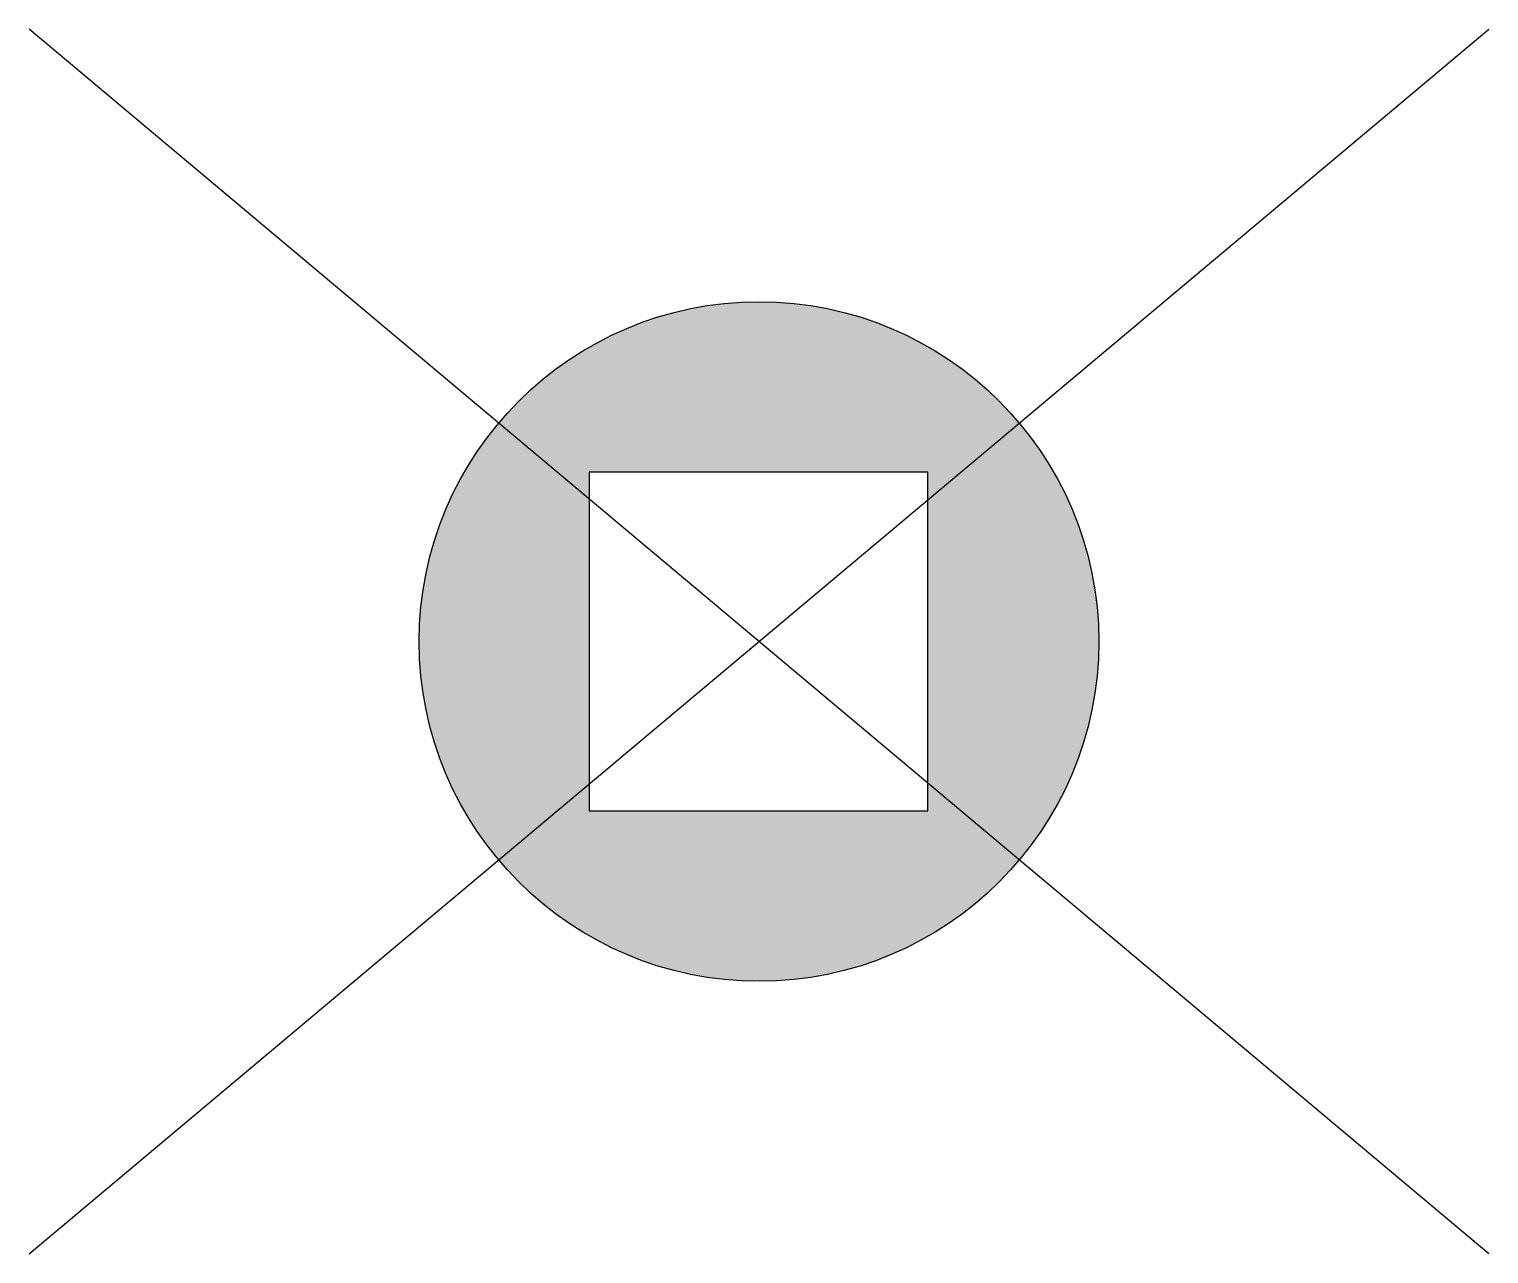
# Model space of a CAD drawing. Header units: metres. Extents: x -0.403 to 0.403, y -0.338 to 0.338.
import ezdxf

# ---------------------------------------------------------------- set-up
doc = ezdxf.new("R2010")
doc.units = ezdxf.units.M
doc.header["$LTSCALE"] = 0.2

msp = doc.modelspace()

# ---------------------------------------------------------------- hatches: boundary and pattern name
h = msp.add_hatch(color=256)
h.paths.add_polyline_path([(0.1875, 0, 1), (-0.1875, 0, 1)])
h.paths.add_polyline_path([(0.09313, -0.09345), (-0.09375, -0.09345), (-0.09375, 0.09343), (0.09313, 0.09343)], flags=16)

# ---------------------------------------------------------------- linework, layer by layer
at = {"color": 0}
for p, q in [((-0.40265, -0.33786), (0.40265, 0.33786)), ((0.40265, -0.33786), (-0.40265, 0.33786))]:
    msp.add_line(p, q, dxfattribs=at)
at = {"flags": 128}
msp.add_lwpolyline([(0.09313, 0.09343), (-0.09375, 0.09343), (-0.09375, -0.09345), (0.09313, -0.09345)], close=True, dxfattribs=at)
msp.add_circle((0, 0), 0.1875)

doc.saveas('drawing.dxf')
